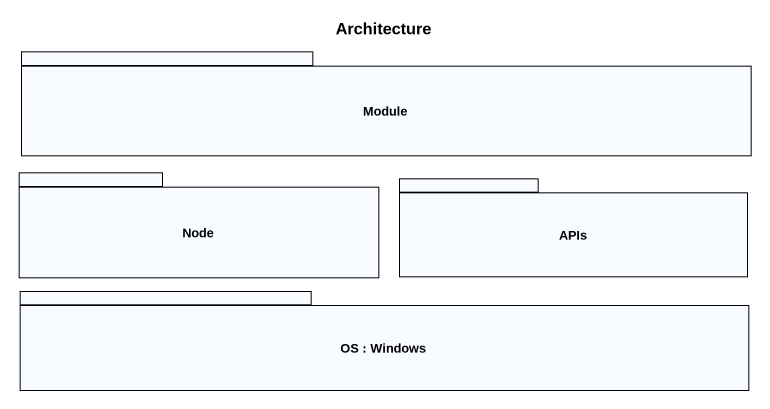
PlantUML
@startuml
title Architecture
package Module {
}
package "Node" as Node_ {
}
package APIs {
}
package "OS : Windows" as OS_Windows {
}
@enduml
